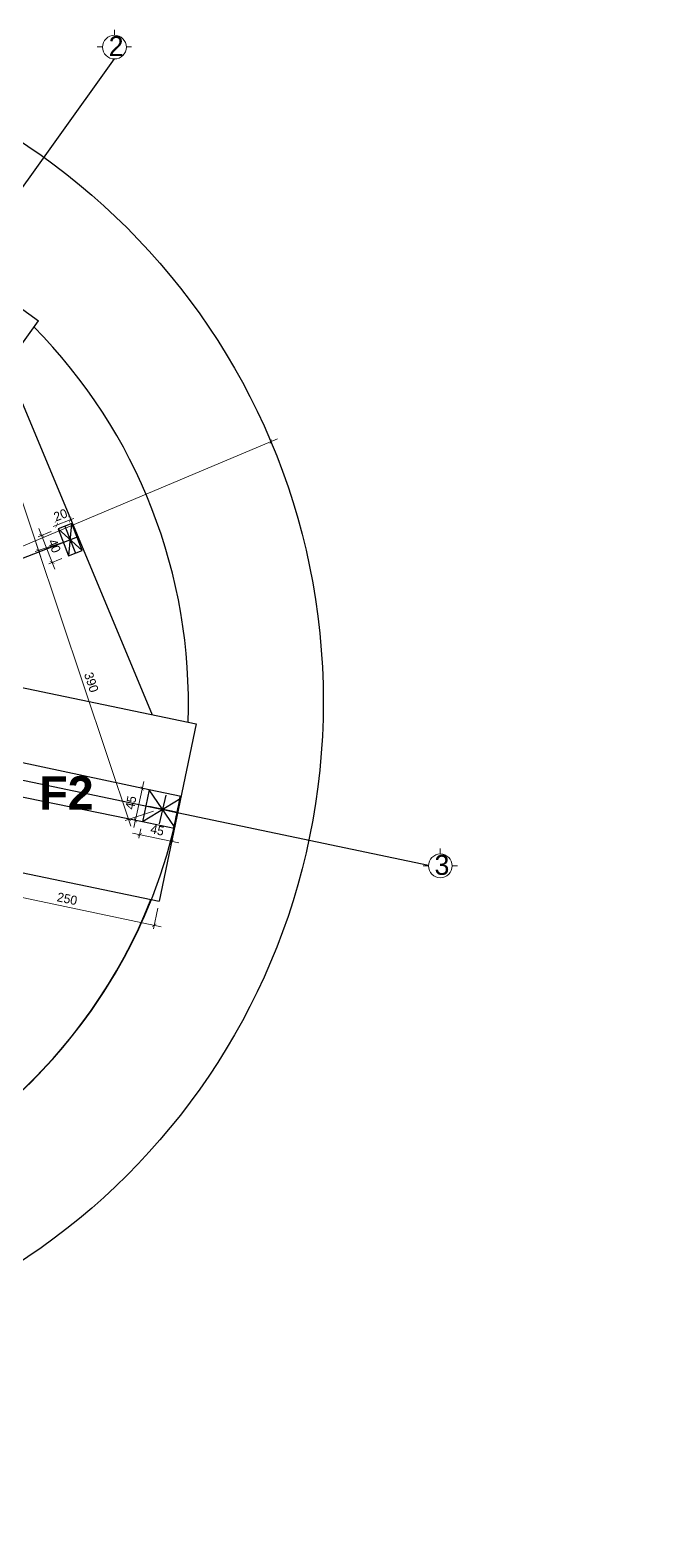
# Model space of a CAD drawing. Header units: inches. Extents: x -291016 to -124071, y 25078 to 137196.
# Drawn here: x -205690 to -204840, y 33483 to 35546 of the extents above; entities that cross this region are included whole.
import ezdxf

# ---------------------------------------------------------------- set-up
doc = ezdxf.new("R2010")
doc.units = ezdxf.units.IN
doc.header["$MEASUREMENT"] = 0
doc.layers.add('DOOR', color=112, linetype='Continuous', lineweight=20)
doc.layers.add('text', color=7, linetype='Continuous', lineweight=35)
doc.layers.add('NOTES', color=7, linetype='Continuous')
doc.layers.add('WALL', color=7, linetype='Continuous')
doc.styles.add('SANSSERIFBOLD', font='sasb____.pfb', dxfattribs={"height": 70})
doc.dimstyles.new('50PEA1', dxfattribs={"dimscale": 0, "dimtxt": 12.5, "dimasz": 5, "dimexe": 5, "dimexo": 10, "dimgap": 5, "dimtad": 1, "dimdec": 0, "dimdsep": 46, "dimtxsty": 'Standard', "dimblk1": 'ARCHTICK', "dimblk2": 'ARCHTICK', "dimsah": 1, "dimcen": 2.5, "dimdle": 10, "dimclrd": 8, "dimclre": 8, "dimclrt": 7, "dimadec": 0, "dimazin": 0, "dimtfac": 1, "dimtdec": 0, "dimtix": 1, "dimtmove": 2, "dimatfit": 3, "dimldrblk": 'ARCHTICK', "dimfxl": 1, "dimtolj": 1, "dimtzin": 0, "dimlwd": 13, "dimlwe": 13, "dimarcsym": 0})

# ---------------------------------------------------------------- blocks, each defined once
blk = doc.blocks.new('_ArchTick')
at = {"color": 0, "const_width": 0.15}
blk.add_lwpolyline([(-0.5, -0.5), (0.5, 0.5)], dxfattribs=at)
blk = doc.blocks.new('*D386')
at = {"layer": 'Defpoints', "color": 0, "linetype": 'Continuous', "ltscale": 0.2, "transparency": 16777216}
for p in [(-205650.7, 34857), (-205636.2, 34819.7), (-205659, 34810.8)]:
    blk.add_point(p, dxfattribs=at)
at = {"layer": 'DOOR', "color": 8, "linetype": 'Continuous', "lineweight": 13, "ltscale": 0.2, "transparency": 16777216}
for p, q in [((-205660.1, 34853.3), (-205678.2, 34846.2)), ((-205645.5, 34816.1), (-205663.7, 34809))]:
    blk.add_line(p, q, dxfattribs=at)
at = {"layer": 'DOOR', "color": 8, "lineweight": 13, "ltscale": 0.2, "transparency": 16777216}
blk.add_line((-205677.2, 34857.4), (-205655.4, 34801.5), dxfattribs=at)
at = {"layer": 'DOOR', "color": 8, "linetype": 'Continuous', "lineweight": 13, "ltscale": 0.2, "transparency": 16777216, "xscale": 5, "yscale": 5, "zscale": 5}
for p, rotation in [((-205673.5, 34848.1), 111.3279274253634), ((-205659, 34810.8), 291.3279274253634)]:
    blk.add_blockref('_ArchTick', p, dxfattribs=dict(at, rotation=rotation))
at = {"layer": 'DOOR', "color": 7, "linetype": 'Continuous', "ltscale": 0.2, "transparency": 16777216, "insert": (-205655.8, 34833.5), "char_height": 12.5, "attachment_point": 5, "rotation": 291.3279}
blk.add_mtext('\\A1;40', dxfattribs=at)
blk = doc.blocks.new('*D387')
at = {"layer": 'Defpoints', "color": 0, "linetype": 'Continuous', "ltscale": 0.2, "transparency": 16777216}
for p in [(-205650.7, 34857), (-205633.9, 34869.4), (-205631.9, 34864.3)]:
    blk.add_point(p, dxfattribs=at)
at = {"layer": 'DOOR', "color": 8, "linetype": 'Continuous', "lineweight": 13, "ltscale": 0.2, "transparency": 16777216}
for p, q in [((-205635.5, 34873.6), (-205635.7, 34874.1)), ((-205654.4, 34866.3), (-205654.6, 34866.7))]:
    blk.add_line(p, q, dxfattribs=at)
at = {"layer": 'DOOR', "color": 8, "lineweight": 13, "ltscale": 0.2, "transparency": 16777216}
for p, q in [((-205652.7, 34862.1), (-205657.4, 34860.2)), ((-205652.7, 34862.1), (-205633.9, 34869.4)), ((-205633.9, 34869.4), (-205629.2, 34871.2))]:
    blk.add_line(p, q, dxfattribs=at)
at = {"layer": 'DOOR', "color": 8, "linetype": 'Continuous', "lineweight": 13, "ltscale": 0.2, "transparency": 16777216, "xscale": 5, "yscale": 5, "zscale": 5}
for p, rotation in [((-205652.7, 34862.1), 21.32792742537217), ((-205633.9, 34869.4), 201.3279274253721)]:
    blk.add_blockref('_ArchTick', p, dxfattribs=dict(at, rotation=rotation))
at = {"layer": 'DOOR', "color": 7, "linetype": 'Continuous', "ltscale": 0.2, "transparency": 16777216, "insert": (-205647.4, 34876.2), "char_height": 12.5, "attachment_point": 5, "rotation": 21.3279}
blk.add_mtext('\\A1;20', dxfattribs=at)
blk = doc.blocks.new('*D388')
at = {"layer": 'Defpoints', "color": 0, "linetype": 'Continuous', "ltscale": 0.2, "transparency": 16777216}
for p in [(-205357, 34977.5), (-206209.5, 34618.6)]:
    blk.add_point(p, dxfattribs=at)
at = {"layer": 'DOOR', "color": 8, "lineweight": 13, "ltscale": 0.2, "transparency": 16777216}
blk.add_line((-206218.7, 34614.7), (-205347.8, 34981.4), dxfattribs=at)
at = {"layer": 'DOOR', "color": 8, "linetype": 'Continuous', "lineweight": 13, "ltscale": 0.2, "transparency": 16777216, "xscale": 5, "yscale": 5, "zscale": 5, "rotation": 22.83008525945149}
blk.add_blockref('_ArchTick', (-205357, 34977.5), dxfattribs=at)
at = {"layer": 'DOOR', "color": 7, "linetype": 'Continuous', "ltscale": 0.2, "transparency": 16777216, "insert": (-205750.5, 34843), "char_height": 12.5, "attachment_point": 5, "rotation": 22.8301}
blk.add_mtext('\\A1;R925', dxfattribs=at)
blk = doc.blocks.new('*D398')
at = {"layer": 'Defpoints', "color": 0, "linetype": 'Continuous', "ltscale": 0.2, "transparency": 16777216}
for p in [(-205633.9, 34842.1), (-205677.7, 34827.4), (-205509.5, 34470.5)]:
    blk.add_point(p, dxfattribs=at)
at = {"layer": 'DOOR', "color": 8, "linetype": 'Continuous', "lineweight": 13, "ltscale": 0.2, "transparency": 16777216}
for p, q in [((-205643.4, 34838.9), (-205682.4, 34825.8)), ((-205519, 34467.3), (-205558, 34454.3))]:
    blk.add_line(p, q, dxfattribs=at)
at = {"layer": 'DOOR', "color": 8, "lineweight": 13, "ltscale": 0.2, "transparency": 16777216}
blk.add_line((-205550.1, 34446.4), (-205680.8, 34836.9), dxfattribs=at)
at = {"layer": 'DOOR', "color": 8, "linetype": 'Continuous', "lineweight": 13, "ltscale": 0.2, "transparency": 16777216, "xscale": 5, "yscale": 5, "zscale": 5}
for p, rotation in [((-205677.7, 34827.4), 108.5152456213374), ((-205553.2, 34455.9), 288.5152456213374)]:
    blk.add_blockref('_ArchTick', p, dxfattribs=dict(at, rotation=rotation))
at = {"layer": 'DOOR', "color": 7, "linetype": 'Continuous', "ltscale": 0.2, "transparency": 16777216, "insert": (-205604.8, 34645.2), "char_height": 12.5, "attachment_point": 5, "rotation": 288.5152}
blk.add_mtext('\\A1;390', dxfattribs=at)
blk = doc.blocks.new('*D399')
at = {"layer": 'Defpoints', "color": 0, "linetype": 'Continuous', "ltscale": 0.2, "transparency": 16777216}
for p in [(-205801.4, 35196.9), (-205791.8, 35200.1), (-205633.9, 34842.1)]:
    blk.add_point(p, dxfattribs=at)
at = {"layer": 'DOOR', "color": 8, "lineweight": 13, "ltscale": 0.2, "transparency": 16777216}
blk.add_line((-205674.5, 34817.9), (-205804.6, 35206.4), dxfattribs=at)
at = {"layer": 'DOOR', "color": 8, "linetype": 'Continuous', "lineweight": 13, "ltscale": 0.2, "transparency": 16777216}
for p, q in [((-205801.3, 35197), (-205806.1, 35195.3)), ((-205643.4, 34838.9), (-205682.4, 34825.8))]:
    blk.add_line(p, q, dxfattribs=at)
at = {"layer": 'DOOR', "color": 8, "linetype": 'Continuous', "lineweight": 13, "ltscale": 0.2, "transparency": 16777216, "xscale": 5, "yscale": 5, "zscale": 5}
for p, rotation in [((-205801.4, 35196.9), 108.5152456209802), ((-205677.7, 34827.4), 288.5152456209802)]:
    blk.add_blockref('_ArchTick', p, dxfattribs=dict(at, rotation=rotation))
at = {"layer": 'DOOR', "color": 7, "linetype": 'Continuous', "ltscale": 0.2, "transparency": 16777216, "insert": (-205728.9, 35015.7), "char_height": 12.5, "attachment_point": 5, "rotation": 288.5152}
blk.add_mtext('\\A1;390', dxfattribs=at)
blk = doc.blocks.new('*D603')
at = {"color": 8, "lineweight": 13, "transparency": 16777216}
for p, q in [((-205536.3, 34442.8), (-205539, 34429.8)), ((-205484.2, 34423.4), (-205547.8, 34436.8)), ((-205492.3, 34433.5), (-205495, 34420.6))]:
    blk.add_line(p, q, dxfattribs=at)
at = {"layer": 'Defpoints', "color": 0, "transparency": 16777216}
for p in [(-205534.2, 34452.6), (-205490.2, 34443.3), (-205538, 34434.7)]:
    blk.add_point(p, dxfattribs=at)
at = {"color": 8, "lineweight": 13, "transparency": 16777216, "xscale": 5, "yscale": 5, "zscale": 5}
for p, rotation in [((-205538, 34434.7), 168.092339087508), ((-205494, 34425.5), 348.092339087508)]:
    blk.add_blockref('_ArchTick', p, dxfattribs=dict(at, rotation=rotation))
at = {"color": 7, "transparency": 16777216, "insert": (-205513.7, 34441.1), "char_height": 12.5, "attachment_point": 5, "rotation": 348.0923}
blk.add_mtext('\\A1;45', dxfattribs=at)
blk = doc.blocks.new('*D604')
at = {"color": 8, "lineweight": 13, "transparency": 16777216}
for p, q in [((-205545.9, 34444.8), (-205532.5, 34508.4)), ((-205534.7, 34498.7), (-205539.5, 34499.7)), ((-205544, 34454.6), (-205548.8, 34455.6))]:
    blk.add_line(p, q, dxfattribs=at)
at = {"layer": 'Defpoints', "color": 0, "transparency": 16777216}
for p in [(-205534.6, 34498.6), (-205524.9, 34496.6), (-205534.2, 34452.6)]:
    blk.add_point(p, dxfattribs=at)
at = {"color": 8, "lineweight": 13, "transparency": 16777216, "xscale": 5, "yscale": 5, "zscale": 5}
for p, rotation in [((-205534.6, 34498.6), 78.09233908749623), ((-205543.9, 34454.6), 258.0923390874962)]:
    blk.add_blockref('_ArchTick', p, dxfattribs=dict(at, rotation=rotation))
at = {"color": 7, "transparency": 16777216, "insert": (-205550.2, 34479), "char_height": 12.5, "attachment_point": 5, "rotation": 78.0923}
blk.add_mtext('\\A1;45', dxfattribs=at)
blk = doc.blocks.new('*D605')
at = {"color": 8, "lineweight": 13, "transparency": 16777216}
for p, q in [((-205757.9, 34384.3), (-205763.8, 34355.9)), ((-205508.3, 34307.6), (-205772.6, 34362.9)), ((-205513.2, 34333.1), (-205519.1, 34304.8))]:
    blk.add_line(p, q, dxfattribs=at)
at = {"layer": 'Defpoints', "color": 0, "transparency": 16777216}
for p in [(-205755.9, 34394.1), (-205762.8, 34360.8), (-205511.2, 34342.9)]:
    blk.add_point(p, dxfattribs=at)
at = {"color": 8, "lineweight": 13, "transparency": 16777216, "xscale": 5, "yscale": 5, "zscale": 5}
for p, rotation in [((-205762.8, 34360.8), 168.1920705506228), ((-205518.1, 34309.7), 348.1920705506228)]:
    blk.add_blockref('_ArchTick', p, dxfattribs=dict(at, rotation=rotation))
at = {"color": 7, "transparency": 16777216, "insert": (-205638.2, 34346.2), "char_height": 12.5, "attachment_point": 5, "rotation": 348.1921}
blk.add_mtext('\\A1;250', dxfattribs=at)

msp = doc.modelspace()

# ---------------------------------------------------------------- linework, layer by layer
at = {"color": 1}
for p, q in [((-206208.4048, 34618.175), (-205572.8635, 35506.0444)), ((-205617.3306, 34827.064), (-205650.739, 34856.9607)), ((-205641.2511, 34860.6652), (-205626.6457, 34823.427)), ((-205635.9609, 34819.7899), (-205631.8788, 34864.3246)), ((-206207.5944, 34616.2131), (-205139.2196, 34392.8637)), ((-205481.2929, 34484.8373), (-205534.2078, 34452.5777)), ((-205489.8567, 34445.7648), (-205524.9993, 34496.6255)), ((-205502.0105, 34489.5417), (-205511.1575, 34449.9464)), ((-205526.6013, 34473.9687), (-205486.5667, 34465.5193))]:
    msp.add_line(p, q, dxfattribs=at)
at = {"color": 3}
for p, q in [((-205881.1974, 35290.0491), (-205677.9102, 35144.5351)), ((-205823.4242, 34941.248), (-205677.9102, 35144.5351)), ((-205704.7119, 34638.7851), (-205460.0021, 34587.6272)), ((-205524.9227, 34496.6094), (-206059.6109, 34610.752)), ((-205460.0021, 34587.6272), (-205511.16, 34342.9175)), ((-205534.2078, 34452.5777), (-206059.6109, 34559.6731)), ((-205524.9993, 34496.6255), (-205534.2078, 34452.5777)), ((-205480.9293, 34487.3324), (-205524.9993, 34496.6255)), ((-205485.5718, 34465.3165), (-205525.6076, 34473.759)), ((-205490.2144, 34443.3007), (-205534.2078, 34452.5777)), ((-205755.8698, 34394.0753), (-205511.16, 34342.9175))]:
    msp.add_line(p, q, dxfattribs=at)
for p, q in [((-205721.8245, 35083.1857), (-205520.6598, 34600.308)), ((-205617.3306, 34827.064), (-205631.8788, 34864.3246)), ((-205624.6047, 34845.6943), (-206209.5209, 34616.6158)), ((-205624.6047, 34845.6943), (-205643.4649, 34838.3304))]:
    msp.add_line(p, q)
at = {"color": 1}
msp.add_lwpolyline([(-205617.3306, 34827.064), (-205631.8788, 34864.3246), (-205650.739, 34856.9607), (-205636.1908, 34819.7001)], close=True, dxfattribs=at)
msp.add_circle((-206209.5209, 34618.6064), 925)
at = {"color": 3}
for centre, radius, start, end in [((-206209.5127, 34616.5213), 738.798, 357.9401633, 44.6686314), ((-206209.5127, 34616.5213), 738.798, 346.4575615, 349.947979), ((-206210.8891, 34619.0424), 741.4289, 275.0148992, 348.0336406), ((-206209.5127, 34616.5213), 738.798, 284.6665505, 338.4582739)]:
    msp.add_arc(centre, radius, start, end, dxfattribs=at)
for centre, radius, start, end in [((-206209.5209, 34618.6064), 740, 348.0447054, 349.5923965), ((-206209.5209, 34618.6064), 740, 284.6371488, 338.3140077), ((-206209.5209, 34616.6158), 1869.9568, 300.3494539, 326.8141494)]:
    msp.add_arc(centre, radius, start, end)
at = {"color": 1}
msp.add_arc((-206209.5209, 34616.6158), 738.7034, 284.6678106, 338.4498658, dxfattribs=at)
at = {"layer": 'DOOR', "color": 2, "linetype": 'Continuous', "ltscale": 0.2}
msp.add_arc((-206207.5067, 34614.9206), 736.1, 311.3461889, 338.5135686, dxfattribs=at)
at = {"layer": 'WALL', "color": 0, "lineweight": 13}
for p, q in [((-205572.8635, 35546.191), (-205572.8635, 35538.8408)), ((-205589.261, 35522.5913), (-205596.6112, 35522.5913)), ((-205556.466, 35522.5913), (-205549.1158, 35522.5913)), ((-205122.8611, 34415.4725), (-205122.8611, 34408.1223)), ((-205139.2586, 34391.8728), (-205146.6088, 34391.8728)), ((-205106.4636, 34391.8728), (-205099.1134, 34391.8728))]:
    msp.add_line(p, q, dxfattribs=at)
for centre in [(-205572.8635, 35522.4426), (-205572.8635, 35522.4426), (-205122.8611, 34391.7241), (-205122.8611, 34391.7241)]:
    msp.add_circle(centre, 16.3982, dxfattribs=at)

# ---------------------------------------------------------------- texts
at = {"layer": 'NOTES', "color": 0, "char_height": 27.5, "attachment_point": 1}
for s, insert in [('2', (-205580.8282, 35537.4897)), ('3', (-205130.8258, 34406.7712))]:
    msp.add_mtext(s, dxfattribs=dict(at, insert=insert))
at = {"layer": 'text', "color": 0, "style": 'SANSSERIFBOLD'}
msp.add_text('F2', height=46, dxfattribs=at).set_placement((-205676.6137, 34469.4944))

# ---------------------------------------------------------------- dimensions: what is measured, and where the dimension line sits
at = {"color": 3}
for p1, p2, distance, picture, middle in [((-205534.2078, 34452.5777), (-205524.9227, 34496.6094), 9.8879, '*D604', (-205550.2482, 34478.955)), ((-205490.2144, 34443.3007), (-205534.2078, 34452.5777), 18.2415, '*D603', (-205513.6536, 34441.0982)), ((-205511.16, 34342.9175), (-205755.8698, 34394.0753), 33.9811, '*D605', (-205638.1664, 34346.2463))]:
    dim = msp.add_aligned_dim(p1=p1, p2=p2, distance=distance, dimstyle='50PEA1', override={"dimscale": 1}, dxfattribs=at)
    dim.commit()
    dim.dimension.update_dxf_attribs({"geometry": picture, "text_midpoint": middle})
at = {"layer": 'DOOR', "color": 2, "linetype": 'Continuous', "ltscale": 0.2}
dim = msp.add_linear_dim(base=(-205801.4077, 35196.924), p1=(-205633.9198, 34842.0572), p2=(-205791.8399, 35200.1281), angle=288.5152456, dimstyle='50PEA1', override={"dimscale": 1}, dxfattribs=at)
dim.commit()
dim.dimension.update_dxf_attribs({"geometry": '*D399', "text_midpoint": (-205728.8663, 35015.739)})
dim = msp.add_radius_dim(center=(-206209.5209, 34618.6064), mpoint=(-205356.9858, 34977.506), dimstyle='50PEA1', override={"dimscale": 1}, dxfattribs=at)
dim.commit()
dim.dimension.update_dxf_attribs({"geometry": '*D388', "text_midpoint": (-205750.5, 34843), "dimtype": 132})
for p2, distance, picture, middle in [((-205631.8788, 34864.3246), 5.4812, '*D387', (-205647.3942, 34876.228)), ((-205636.1908, 34819.7001), -24.4781, '*D386', (-205655.7871, 34833.5193))]:
    dim = msp.add_aligned_dim(p1=(-205650.739, 34856.9607), p2=p2, distance=distance, dimstyle='50PEA1', override={"dimscale": 1}, dxfattribs=at)
    dim.commit()
    dim.dimension.update_dxf_attribs({"geometry": picture, "text_midpoint": middle})
dim = msp.add_aligned_dim(p1=(-205509.4935, 34470.5145), p2=(-205633.9198, 34842.0572), distance=46.1281, text='390', dimstyle='50PEA1', override={"dimscale": 1}, dxfattribs=at)
dim.commit()
dim.dimension.update_dxf_attribs({"geometry": '*D398', "text_midpoint": (-205604.7794, 34645.2101)})

doc.saveas('drawing.dxf')
